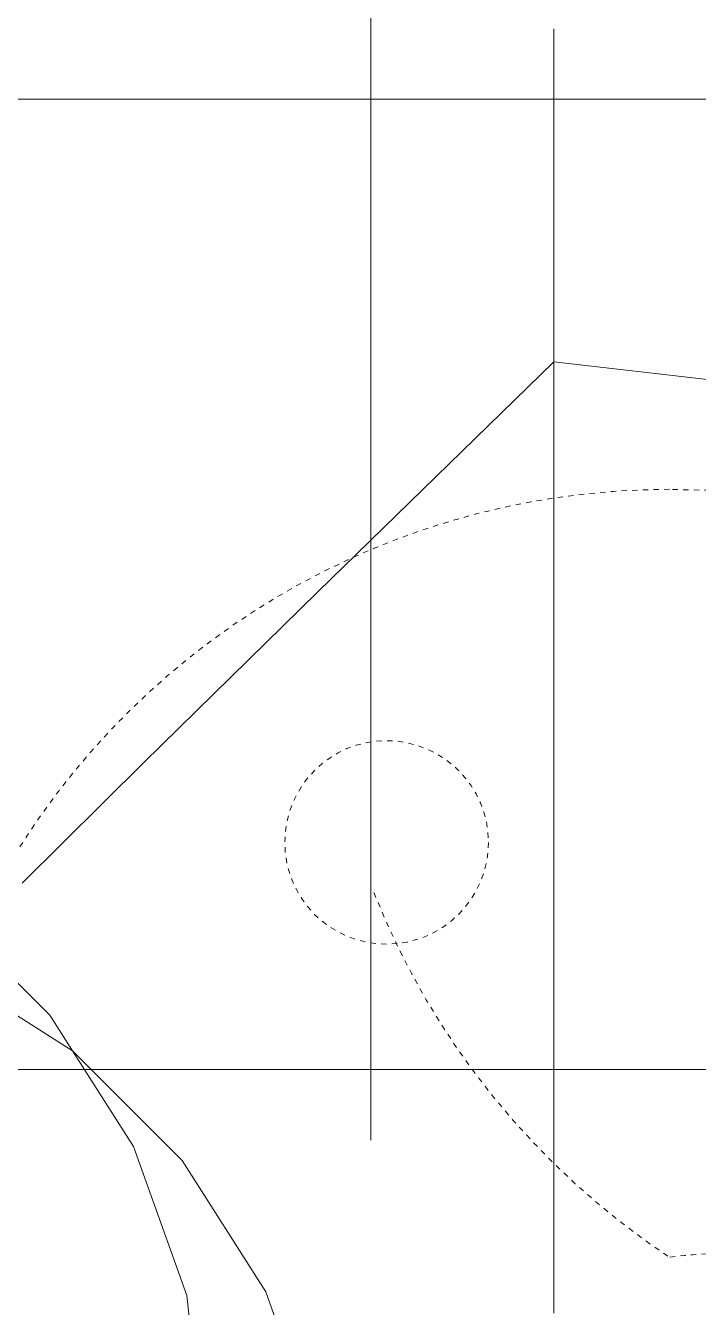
# Model space of a CAD drawing. Header units: inches. Extents: x 9391 to 11530, y 1186 to 2858.
# Drawn here: x 10318.16 to 10333.92, y 2668.33 to 2698.37 of the extents above; entities that cross this region are included whole.
import ezdxf

# ---------------------------------------------------------------- set-up
doc = ezdxf.new("R2010")
doc.units = ezdxf.units.IN
doc.header["$MEASUREMENT"] = 0
doc.linetypes.add('Dash', pattern=[0.25, 0.125, -0.125])
for name, color, linetype, lineweight in [('A-DETL-GENF-1', 254, 'Continuous', 9), ('A-DETL-GENF-2', 253, 'Continuous', 9), ('A-DETL-GENF-3', 9, 'Continuous', 9), ('A-DETL-GENF-HDLN', 1, 'Dash', 9)]:
    doc.layers.add(name, color=color, linetype=linetype, lineweight=lineweight)

# ---------------------------------------------------------------- blocks, each defined once
blk = doc.blocks.new('lupin 26755 - lupin 26755-V123-FLOOR PLAN - ROOF')
at = {"layer": 'A-DETL-GENF-HDLN'}
blk.add_circle((9.724, 6.624), 2.385, dxfattribs=at)
for centre, radius, start, end in [((0, 0), 18, 68.5202, 90.2512), ((0, 0), 18, 65.3804, 68.5202), ((0, 0), 18, 360, 65.3804), ((15.364, -10.234), 18.46, 111.6663, 146.3337), ((-12.131, -1.52), 12.226, 353.6253, 7.1395), ((0, 0), 18, 270.2512, 360)]:
    blk.add_arc(centre, radius, start, end, dxfattribs=at)
blk = doc.blocks.new('magnolia 26756 - magnolia 26756-V124-FLOOR PLAN - ROOF')
at = {"layer": 'A-DETL-GENF-1'}
for p, q in [((10.372, -12.942), (12.942, -10.372)), ((9.538, -13.473), (10.372, -12.942))]:
    blk.add_line(p, q, dxfattribs=at)
at = {"layer": 'A-DETL-GENF-3'}
for p, q in [((7.292, -14.902), (9.538, -13.473)), ((3.801, -16.151), (7.292, -14.902)), ((0.072, -16.581), (3.801, -16.151))]:
    blk.add_line(p, q, dxfattribs=at)
blk = doc.blocks.new('magnolia 26756 - magnolia 26756-V125-FLOOR PLAN - ROOF')
at = {"layer": 'A-DETL-GENF-1'}
for p, q in [((0, 12.333), (0, 12.451)), ((0, 12.246), (0, 12.333)), ((7.201, 9.601), (4.367, 12.457)), ((0, 12.138), (0, 12.246)), ((0, 11.881), (0, 12.138)), ((0, 11.598), (0, 11.881)), ((0, 11.459), (0, 11.598)), ((0, 10.391), (0, 11.459)), ((0, 10.836), (0, 9.533)), ((0, 10.457), (0, 10.533)), ((0, 10.533), (0, 10.48)), ((0, 10.48), (0, 9.679)), ((0, 10.249), (0, 10.457)), ((0, 9.149), (0, 10.391)), ((0, 9.94), (0, 10.249)), ((0, 8.266), (0, 9.94)), ((0, 9.679), (0, 9.477)), ((0, 9.533), (0, 9.245)), ((0, 9.477), (0, 9.333)), ((0, 9.333), (0, 8.723)), ((11.198, 5.53), (7.201, 9.601)), ((0, 9.245), (0, 8.871)), ((0, 8.497), (0, 9.149)), ((0, 8.871), (0, 8.443)), ((0, 8.723), (0, 8.24)), ((0, 7.842), (0, 8.497)), ((0, 8.362), (0, 8.45)), ((0, 8.45), (0, 8.266)), ((0, 8.443), (0, 7.993)), ((0, 8.199), (0, 8.362)), ((0, 8.24), (0, 7.87)), ((0, 7.947), (0, 8.199)), ((0, 7.993), (0, 7.553)), ((0, 7.794), (0, 7.947)), ((0, 7.87), (0, 7.404)), ((0, 7.2), (0, 7.842)), ((0, 7.6), (0, 7.794)), ((0, 6.019), (0, 7.6)), ((0, 7.553), (0, 7.156)), ((0, 7.404), (0, 7.2)), ((0, 7.156), (0, 6.833)), ((0, 6.833), (0, 0.001)), ((0, 4.463), (0, 6.666)), ((0, 6.666), (0, 4.842)), ((0, 5.23), (0, 6.019)), ((16.589, 0), (11.198, 5.53)), ((0, 4.644), (0, 5.23)), ((0, 4.842), (0, 4.632)), ((0, 4.632), (0, 4.644)), ((0, 1.867), (0, 4.463)), ((0, -0.103), (0, 2.133)), ((0, 2.133), (0, 2.076)), ((0, 2.076), (0, 1.825)), ((0, 1.788), (0, 1.867)), ((0, 1.825), (0, 1.78)), ((0, 1.78), (0, 1.788)), ((-5.713, 0), (-5.443, 0)), ((-5.2, 0), (-5.479, 0)), ((-5.443, 0), (-5.2, 0)), ((-3.304, 0), (-3.012, 0)), ((-3.012, 0), (-2.796, 0)), ((-2.796, 0), (-2.666, 0)), ((-2.666, 0), (-1.882, 0)), ((-2.466, 0), (-2.584, 0)), ((-2.41, 0), (-2.466, 0)), ((-2.287, 0), (-2.41, 0)), ((-2.09, 0), (-2.287, 0)), ((-0.432, 0), (-2.09, 0)), ((-1.882, 0), (-1.251, 0)), ((-1.035, 0), (-1.267, 0)), ((-1.267, 0), (-0.495, 0)), ((-1.251, 0), (-1.067, 0)), ((-1.067, 0), (-1.086, 0)), ((-1.086, 0), (-1.044, 0)), ((-1.044, 0), (-0.979, 0)), ((-0.936, 0), (-1.035, 0)), ((-0.979, 0), (-0.93, 0)), ((-0.93, 0), (-0.936, 0)), ((-0.495, 0), (-0.424, 0)), ((-0.406, 0), (-0.432, 0)), ((-0.424, 0), (-0.406, 0)), ((6.833, 0), (0, 0)), ((7.156, 0), (6.833, 0)), ((7.553, 0), (7.156, 0)), ((7.993, 0), (7.553, 0)), ((8.443, 0), (7.993, 0)), ((8.871, 0), (8.443, 0)), ((9.245, 0), (8.871, 0)), ((9.533, 0), (9.245, 0)), ((13.536, 0), (9.533, 0)), ((13.243, 0), (12.399, 0)), ((12.399, 0), (12.581, 0)), ((12.581, 0), (12.768, 0)), ((12.768, 0), (12.983, 0)), ((12.983, 0), (14.532, 0)), ((13.605, 0), (13.243, 0)), ((14.449, 0), (13.332, 0)), ((13.332, 0), (14.028, 0)), ((13.564, 0), (13.466, 0)), ((13.466, 0), (13.554, 0)), ((14.132, 0), (13.536, 0)), ((13.554, 0), (13.635, 0)), ((13.683, 0), (13.564, 0)), ((13.927, 0), (13.605, 0)), ((13.635, 0), (13.704, 0)), ((13.819, 0), (13.683, 0)), ((13.704, 0), (13.755, 0)), ((13.775, 0), (13.732, 0)), ((13.732, 0), (13.886, 0)), ((13.755, 0), (13.78, 0)), ((13.78, 0), (13.775, 0)), ((14.26, 0), (13.819, 0)), ((13.886, 0), (14.029, 0)), ((14.211, 0), (13.927, 0)), ((14.028, 0), (14.399, 0)), ((14.029, 0), (14.166, 0)), ((14.507, 0), (14.132, 0)), ((14.166, 0), (14.614, 0)), ((14.457, 0), (14.211, 0)), ((14.399, 0), (14.26, 0)), ((14.655, 0), (14.449, 0)), ((14.666, 0), (14.457, 0)), ((14.684, 0), (14.507, 0)), ((14.532, 0), (14.642, 0)), ((14.614, 0), (14.799, 0)), ((14.642, 0), (14.692, 0)), ((14.818, 0), (14.655, 0)), ((14.84, 0), (14.666, 0)), ((14.692, 0), (14.684, 0)), ((14.799, 0), (15.038, 0)), ((14.932, 0), (14.818, 0)), ((15.183, 0), (14.84, 0)), ((15.177, 0), (14.932, 0)), ((14.932, 0), (15.832, 0)), ((15.087, 0), (14.932, 0)), ((15.038, 0), (15.183, 0)), ((15.216, 0), (15.087, 0)), ((15.651, 0), (15.177, 0)), ((15.183, 0), (15.345, 0)), ((15.319, 0), (15.183, 0)), ((15.703, 0), (15.199, 0)), ((15.199, 0), (16.958, 0)), ((15.329, 0), (15.216, 0)), ((15.466, 0), (15.319, 0)), ((15.436, 0), (15.329, 0)), ((15.345, 0), (15.443, 0)), ((15.549, 0), (15.436, 0)), ((15.443, 0), (15.603, 0)), ((17.156, 0), (15.466, 0)), ((15.832, 0), (15.549, 0)), ((16.324, 0), (15.599, 0)), ((15.599, 0), (15.645, 0)), ((15.603, 0), (15.866, 0)), ((15.649, 0), (15.64, 0)), ((15.64, 0), (15.649, 0)), ((15.645, 0), (15.649, 0)), ((15.649, 0), (15.703, 0)), ((16.432, 0), (15.651, 0)), ((15.803, 0), (15.703, 0)), ((15.703, 0), (15.832, 0)), ((15.862, 0), (15.803, 0)), ((15.832, 0), (16.066, 0)), ((15.866, 0), (15.862, 0)), ((19.399, 0), (15.932, 0)), ((15.932, 0), (16.229, 0)), ((16.066, 0), (16.384, 0)), ((16.151, -3.801), (16.589, 0)), ((16.229, 0), (17.41, 0)), ((16.307, 0), (16.266, 0)), ((16.266, 0), (16.492, 0)), ((18.039, 0), (16.307, 0)), ((16.817, 0), (16.324, 0)), ((16.384, 0), (16.762, 0)), ((16.544, 0), (16.399, 0)), ((16.399, 0), (17.601, 0)), ((16.602, 0), (16.432, 0)), ((16.492, 0), (16.666, 0)), ((16.706, 0), (16.544, 0)), ((17.429, 0), (16.602, 0)), ((16.666, 0), (16.816, 0)), ((16.885, 0), (16.706, 0)), ((16.762, 0), (18.158, 0)), ((16.816, 0), (17.014, 0)), ((16.978, 0), (16.817, 0)), ((17.503, 0), (16.885, 0)), ((16.958, 0), (17.732, 0)), ((17.083, 0), (16.978, 0)), ((17.014, 0), (17.678, 0)), ((17.36, 0), (17.083, 0)), ((17.517, 0), (17.156, 0)), ((17.865, 0), (17.36, 0)), ((17.41, 0), (17.609, 0)), ((17.599, 0), (17.429, 0)), ((17.732, 0), (17.503, 0)), ((17.526, 0), (17.507, 0)), ((17.507, 0), (17.599, 0)), ((17.73, 0), (17.517, 0)), ((17.598, 0), (17.526, 0)), ((17.965, 0), (17.598, 0)), ((17.601, 0), (17.813, 0)), ((17.609, 0), (17.732, 0)), ((17.678, 0), (17.852, 0)), ((17.732, 0), (17.73, 0)), ((17.813, 0), (17.914, 0)), ((17.852, 0), (17.965, 0)), ((17.914, 0), (17.865, 0)), ((18.424, 0), (18.039, 0)), ((18.158, 0), (18.68, 0)), ((18.653, 0), (18.424, 0)), ((18.971, 0), (18.653, 0)), ((18.68, 0), (19.215, 0)), ((19.327, 0), (18.971, 0)), ((19.163, 0), (19.065, 0)), ((19.065, 0), (19.554, 0)), ((19.334, 0), (19.163, 0)), ((19.215, 0), (19.403, 0)), ((19.671, 0), (19.327, 0)), ((19.553, 0), (19.334, 0)), ((19.893, 0), (19.399, 0)), ((19.403, 0), (19.767, 0)), ((19.739, 0), (19.465, 0)), ((19.465, 0), (19.822, 0)), ((19.794, 0), (19.553, 0)), ((19.554, 0), (19.714, 0)), ((19.953, 0), (19.671, 0)), ((19.714, 0), (20.132, 0)), ((20.044, 0), (19.739, 0)), ((19.767, 0), (19.957, 0)), ((20.032, 0), (19.794, 0)), ((19.822, 0), (20.956, 0)), ((20.132, 0), (19.893, 0)), ((20.123, 0), (19.953, 0)), ((19.957, 0), (20.265, 0)), ((20.242, 0), (20.032, 0)), ((20.265, 0), (20.044, 0)), ((20.132, 0), (20.123, 0)), ((20.203, 0), (20.132, 0)), ((21.226, 0), (20.203, 0)), ((20.865, 0), (20.242, 0)), ((22.013, 0), (20.465, 0)), ((20.465, 0), (21.433, 0)), ((20.9, 0), (20.865, 0)), ((20.978, 0), (20.9, 0)), ((20.956, 0), (21.137, 0)), ((21.311, 0), (20.978, 0)), ((21.137, 0), (21.265, 0)), ((21.339, 0), (21.226, 0)), ((21.265, 0), (21.339, 0)), ((21.405, 0), (21.311, 0)), ((21.465, 0), (21.405, 0)), ((21.433, 0), (21.63, 0)), ((21.479, 0), (21.465, 0)), ((21.465, 0), (21.604, 0)), ((21.8, 0), (21.465, 0)), ((21.516, 0), (21.479, 0)), ((21.865, 0), (21.516, 0)), ((21.604, 0), (21.727, 0)), ((21.63, 0), (21.779, 0)), ((21.727, 0), (22.188, 0)), ((21.779, 0), (21.865, 0)), ((22.7, 0), (21.8, 0)), ((22.364, 0), (22.109, 0)), ((22.109, 0), (22.132, 0)), ((22.132, 0), (22.259, 0)), ((22.188, 0), (22.332, 0)), ((22.259, 0), (23.165, 0)), ((22.332, 0), (22.383, 0)), ((22.383, 0), (22.364, 0)), ((23.664, 0), (22.7, 0)), ((23.165, 0), (24.07, 0)), ((24.398, 0), (23.664, 0)), ((24.07, 0), (24.26, 0)), ((24.26, 0), (24.379, 0)), ((24.379, 0), (24.398, 0)), ((-5.479, 0), (-5.462, 0)), ((-5.462, 0), (-5.384, 0)), ((-5.384, 0), (-5.033, 0)), ((-5.033, 0), (-4.537, 0)), ((-4.537, 0), (-4.077, 0)), ((-4.077, 0), (-3.662, 0)), ((-3.662, 0), (-3.304, 0)), ((-2.584, 0), (-2.516, 0)), ((-2.516, 0), (-2.362, 0)), ((-2.362, 0), (-2.1, 0)), ((-2.1, 0), (-1.726, 0)), ((-1.726, 0), (-1.471, 0)), ((-1.471, 0), (-1.304, 0)), ((-1.304, 0), (-1.196, 0)), ((-1.196, 0), (-0.933, 0)), ((-0.933, 0), (-0.103, 0)), ((-0.103, 0), (2.133, 0)), ((0, -0.933), (0, -0.103)), ((1.825, 0), (1.78, 0)), ((1.78, 0), (1.788, 0)), ((1.788, 0), (1.867, 0)), ((2.076, 0), (1.825, 0)), ((1.867, 0), (4.463, 0)), ((2.133, 0), (2.076, 0)), ((4.463, 0), (6.666, 0)), ((4.842, 0), (4.632, 0)), ((4.632, 0), (4.644, 0)), ((4.644, 0), (5.23, 0)), ((6.666, 0), (4.842, 0)), ((5.23, 0), (6.019, 0)), ((6.019, 0), (7.6, 0)), ((7.404, 0), (7.2, 0)), ((7.2, 0), (7.842, 0)), ((7.87, 0), (7.404, 0)), ((7.6, 0), (7.794, 0)), ((7.794, 0), (7.947, 0)), ((7.842, 0), (8.497, 0)), ((8.24, 0), (7.87, 0)), ((7.947, 0), (8.199, 0)), ((8.199, 0), (8.362, 0)), ((8.723, 0), (8.24, 0)), ((8.45, 0), (8.266, 0)), ((8.266, 0), (9.94, 0)), ((8.362, 0), (8.45, 0)), ((8.497, 0), (9.149, 0)), ((9.333, 0), (8.723, 0)), ((9.149, 0), (10.391, 0)), ((9.477, 0), (9.333, 0)), ((9.679, 0), (9.477, 0)), ((10.48, 0), (9.679, 0)), ((9.94, 0), (10.249, 0)), ((10.249, 0), (10.457, 0)), ((10.391, 0), (11.459, 0)), ((10.457, 0), (10.533, 0)), ((10.533, 0), (10.48, 0)), ((11.459, 0), (11.598, 0)), ((11.598, 0), (11.881, 0)), ((11.881, 0), (12.138, 0)), ((12.138, 0), (12.246, 0)), ((12.246, 0), (12.333, 0)), ((12.333, 0), (12.451, 0)), ((12.451, 0), (12.501, 0)), ((12.501, 0), (12.534, 0)), ((12.534, 0), (12.586, 0)), ((12.586, 0), (12.707, 0)), ((12.707, 0), (12.933, 0)), ((12.933, 0), (13.286, 0)), ((13.286, 0), (13.413, 0)), ((13.413, 0), (13.985, 0)), ((13.985, 0), (14.123, 0)), ((14.123, 0), (14.275, 0)), ((14.275, 0), (14.437, 0)), ((14.437, 0), (14.603, 0)), ((14.603, 0), (14.77, 0)), ((14.77, 0), (14.932, 0)), ((14.932, 0), (15.161, 0)), ((15.161, 0), (15.873, 0)), ((15.873, 0), (16.71, 0)), ((16.71, 0), (17.096, 0)), ((17.096, 0), (17.416, 0)), ((17.416, 0), (17.565, 0)), ((17.445, 0), (17.422, 0)), ((17.422, 0), (17.465, 0)), ((17.732, 0), (17.445, 0)), ((17.465, 0), (17.599, 0)), ((17.565, 0), (17.671, 0)), ((17.599, 0), (17.868, 0)), ((17.671, 0), (17.705, 0)), ((17.705, 0), (17.726, 0)), ((17.726, 0), (17.732, 0)), ((17.868, 0), (18.034, 0)), ((18.034, 0), (18.131, 0)), ((18.131, 0), (18.259, 0)), ((18.259, 0), (18.36, 0)), ((18.36, 0), (18.532, 0)), ((18.532, 0), (18.961, 0)), ((18.961, 0), (19.363, 0)), ((19.363, 0), (19.701, 0)), ((19.921, 0), (19.599, 0)), ((19.599, 0), (21.356, 0)), ((19.701, 0), (19.932, 0)), ((20.019, 0), (19.921, 0)), ((19.932, 0), (20.019, 0)), ((21.356, 0), (21.706, 0)), ((21.706, 0), (21.954, 0)), ((21.954, 0), (22.065, 0)), ((22.065, 0), (22.013, 0)), ((0, -0.424), (0, -0.406)), ((0, -0.406), (0, -0.432)), ((0, -0.495), (0, -0.424)), ((0, -0.432), (0, -2.09)), ((0, -1.267), (0, -0.495)), ((0, -0.979), (0, -0.93)), ((0, -0.93), (0, -0.936)), ((0, -1.196), (0, -0.933)), ((0, -0.936), (0, -1.035)), ((0, -1.044), (0, -0.979)), ((0, -1.035), (0, -1.267)), ((0, -1.086), (0, -1.044)), ((0, -1.251), (0, -1.067)), ((0, -1.067), (0, -1.086)), ((0, -1.304), (0, -1.196)), ((0, -1.882), (0, -1.251)), ((0, -1.471), (0, -1.304)), ((0, -1.726), (0, -1.471)), ((0, -2.1), (0, -1.726)), ((0, -2.666), (0, -1.882)), ((0, -2.09), (0, -2.287)), ((0, -2.362), (0, -2.1)), ((0, -2.287), (0, -2.41)), ((0, -2.516), (0, -2.362)), ((0, -2.41), (0, -2.466)), ((0, -2.466), (0, -2.584)), ((0, -2.584), (0, -2.516)), ((0, -2.796), (0, -2.666)), ((0, -3.012), (0, -2.796)), ((0, -3.304), (0, -3.012)), ((0, -3.662), (0, -3.304))]:
    blk.add_line(p, q, dxfattribs=at)
at = {"layer": 'A-DETL-GENF-2'}
blk.add_line((0, 13.536), (0, 10.998), dxfattribs=at)
at = {"layer": 'A-DETL-GENF-3'}
blk.add_line((0, 10.998), (0, 10.836), dxfattribs=at)
blk = doc.blocks.new('magnolia 26756 - magnolia 26756-V126-FLOOR PLAN - ROOF')
at = {"layer": 'A-DETL-GENF-1'}
for p, q in [((12.942, -10.372), (14.902, -7.292)), ((10.372, -12.942), (12.942, -10.372)), ((7.292, -14.902), (10.372, -12.942)), ((3.801, -16.151), (7.292, -14.902))]:
    blk.add_line(p, q, dxfattribs=at)
blk = doc.blocks.new('magnolia 26756 - magnolia 26756-V166-FLOOR PLAN - ROOF')
at = {"layer": 'A-DETL-GENF-1'}
for p, q in [((0, -6.833), (0, 10.933)), ((0, 2.1), (0, 1.726)), ((0, 0.432), (0, 2.09)), ((0, 1.882), (0, 1.251)), ((0, 1.726), (0, 1.471)), ((0, 1.471), (0, 1.304)), ((0, 1.304), (0, 1.196)), ((0, 1.035), (0, 1.267)), ((0, 1.267), (0, 0.495)), ((0, 1.251), (0, 1.067)), ((0, 1.196), (0, 0.933)), ((0, 1.067), (0, 1.086)), ((0, 1.086), (0, 1.044)), ((0, 1.044), (0, 0.979)), ((0, 0.936), (0, 1.035)), ((0, 0.979), (0, 0.93)), ((0, 0.93), (0, 0.936)), ((0, 0.933), (0, 0.102)), ((0, 0.495), (0, 0.424)), ((0, 0.406), (0, 0.432)), ((0, 0.424), (0, 0.406)), ((-5.2, 0), (-5.479, 0)), ((-5.479, 0), (-5.462, 0)), ((-5.462, 0), (-5.384, 0)), ((-5.384, 0), (-5.033, 0)), ((-5.033, 0), (-4.537, 0)), ((-4.537, 0), (-4.077, 0)), ((-4.077, 0), (-3.662, 0)), ((-3.662, 0), (-3.304, 0)), ((-3.304, 0), (-3.012, 0)), ((-2.466, 0), (-2.584, 0)), ((-2.584, 0), (-2.516, 0)), ((-2.516, 0), (-2.362, 0)), ((-2.362, 0), (-2.1, 0)), ((-2.1, 0), (-1.726, 0)), ((-1.726, 0), (-1.471, 0)), ((-1.471, 0), (-1.304, 0)), ((-1.304, 0), (-1.196, 0)), ((-1.196, 0), (-0.933, 0)), ((-0.933, 0), (-0.103, 0)), ((-0.103, 0), (2.133, 0)), ((0, 0.102), (0, -2.133)), ((1.825, 0), (1.78, 0)), ((1.78, 0), (1.788, 0)), ((1.788, 0), (1.867, 0)), ((2.076, 0), (1.825, 0)), ((1.867, 0), (4.463, 0)), ((2.133, 0), (2.076, 0)), ((4.463, 0), (6.666, 0)), ((4.842, 0), (4.632, 0)), ((4.632, 0), (4.644, 0)), ((4.644, 0), (5.23, 0)), ((6.666, 0), (4.842, 0)), ((5.23, 0), (6.019, 0)), ((6.019, 0), (7.6, 0)), ((7.404, 0), (7.2, 0)), ((7.2, 0), (7.842, 0)), ((7.87, 0), (7.404, 0)), ((7.6, 0), (7.794, 0)), ((6.833, 0), (-10.933, 0)), ((-8.333, 0), (-8.057, 0)), ((-8.057, 0), (-7.775, 0)), ((-7.775, 0), (-7.5, 0)), ((-7.5, 0), (-7.247, 0)), ((-7.247, 0), (-7.033, 0)), ((-7.033, 0), (-6.281, 0)), ((-6.281, 0), (-5.713, 0)), ((-5.713, 0), (-5.443, 0)), ((-5.443, 0), (-5.2, 0)), ((-3.012, 0), (-2.796, 0)), ((-2.796, 0), (-2.666, 0)), ((-2.666, 0), (-1.882, 0)), ((-2.41, 0), (-2.466, 0)), ((-2.287, 0), (-2.41, 0)), ((-2.09, 0), (-2.287, 0)), ((-0.432, 0), (-2.09, 0)), ((-1.882, 0), (-1.251, 0)), ((-1.035, 0), (-1.267, 0)), ((-1.267, 0), (-0.495, 0)), ((-1.251, 0), (-1.067, 0)), ((-1.067, 0), (-1.086, 0)), ((-1.086, 0), (-1.044, 0)), ((-1.044, 0), (-0.979, 0)), ((-0.936, 0), (-1.035, 0)), ((-0.979, 0), (-0.93, 0)), ((-0.93, 0), (-0.936, 0)), ((-0.495, 0), (-0.424, 0)), ((-0.406, 0), (-0.432, 0)), ((-0.424, 0), (-0.406, 0)), ((7.156, 0), (6.833, 0)), ((7.553, 0), (7.156, 0)), ((7.993, 0), (7.553, 0)), ((0, -1.825), (0, -1.78)), ((0, -1.78), (0, -1.788)), ((0, -1.788), (0, -1.867)), ((0, -2.076), (0, -1.825)), ((0, -1.867), (0, -4.463)), ((0, -2.133), (0, -2.076)), ((0, -4.463), (0, -6.666)), ((0, -4.842), (0, -4.632)), ((0, -4.632), (0, -4.644)), ((0, -4.644), (0, -5.23)), ((0, -6.666), (0, -4.842)), ((0, -5.23), (0, -6.019)), ((0, -6.019), (0, -7.6)), ((0, -7.156), (0, -6.833)), ((0, -7.553), (0, -7.156)), ((0, -7.404), (0, -7.2)), ((0, -7.2), (0, -7.842)), ((0, -7.87), (0, -7.404)), ((0, -7.993), (0, -7.553)), ((0, -7.6), (0, -7.794)), ((0, -7.794), (0, -7.947)), ((0, -7.842), (0, -8.497)), ((0, -8.24), (0, -7.87)), ((0, -7.947), (0, -8.199)), ((0, -8.443), (0, -7.993)), ((0, -8.199), (0, -8.362)), ((0, -8.723), (0, -8.24)), ((0, -8.45), (0, -8.266)), ((0, -8.266), (0, -9.94)), ((0, -8.362), (0, -8.45)), ((0, -8.871), (0, -8.443)), ((0, -8.497), (0, -9.149)), ((0, -9.333), (0, -8.723)), ((0, -9.245), (0, -8.871)), ((0, -9.149), (0, -10.391)), ((0, -9.533), (0, -9.245)), ((0, -9.477), (0, -9.333)), ((0, -9.679), (0, -9.477)), ((0, -10.338), (0, -9.533)), ((0, -10.48), (0, -9.679)), ((0, -9.94), (0, -10.249)), ((0, -10.249), (0, -10.457)), ((0, -10.391), (0, -11.459)), ((0, -10.457), (0, -10.533)), ((0, -10.533), (0, -10.48)), ((0, -11.459), (0, -11.598)), ((0, -11.598), (0, -11.881)), ((0, -11.881), (0, -12.138)), ((0, -12.138), (0, -12.246)), ((0, -12.246), (0, -12.333)), ((0, -12.333), (0, -12.451)), ((0, -12.451), (0, -12.501)), ((0, -12.501), (0, -12.534)), ((0, -12.534), (0, -12.586)), ((0, -12.586), (0, -12.707)), ((0, -12.707), (0, -12.933)), ((0, -13.243), (0, -12.818)), ((0, -12.933), (0, -13.286)), ((0, -13.605), (0, -13.243)), ((0, -13.286), (0, -13.413)), ((0, -14.449), (0, -13.332)), ((0, -13.332), (0, -14.028)), ((0, -13.413), (0, -13.985)), ((0, -13.564), (0, -13.466)), ((0, -13.466), (0, -13.554)), ((0, -13.554), (0, -13.635)), ((0, -13.683), (0, -13.564)), ((0, -13.927), (0, -13.605)), ((0, -13.635), (0, -13.704)), ((0, -13.819), (0, -13.683)), ((0, -13.704), (0, -13.755)), ((0, -13.775), (0, -13.732)), ((0, -13.732), (0, -13.886)), ((0, -13.755), (0, -13.78)), ((0, -13.78), (0, -13.775)), ((0, -14.26), (0, -13.819)), ((0, -13.886), (0, -14.029)), ((0, -14.211), (0, -13.927)), ((0, -13.985), (0, -14.123)), ((0, -14.028), (0, -14.399)), ((0, -14.029), (0, -14.166)), ((0, -14.123), (0, -14.275)), ((0, -14.166), (0, -14.614)), ((0, -14.457), (0, -14.211)), ((0, -14.399), (0, -14.26)), ((0, -14.275), (0, -14.437)), ((0, -14.437), (0, -14.603)), ((0, -14.655), (0, -14.449)), ((0, -14.666), (0, -14.457)), ((0, -14.603), (0, -14.77)), ((0, -14.614), (0, -14.799)), ((0, -14.818), (0, -14.655)), ((0, -14.84), (0, -14.666)), ((0, -14.77), (0, -14.932)), ((0, -14.799), (0, -15.038)), ((0, -14.932), (0, -14.818)), ((0, -15.183), (0, -14.84)), ((0, -14.932), (0, -15.161)), ((0, -15.177), (0, -14.932)), ((0, -14.932), (0, -15.832)), ((0, -15.087), (0, -14.932)), ((0, -15.038), (0, -15.183)), ((0, -15.216), (0, -15.087)), ((0, -15.161), (0, -15.873)), ((0, -15.651), (0, -15.177)), ((0, -15.183), (0, -15.345)), ((0, -15.319), (0, -15.183)), ((0, -15.703), (0, -15.199)), ((0, -15.199), (0, -16.958)), ((0, -15.329), (0, -15.216)), ((0, -15.466), (0, -15.319)), ((0, -15.436), (0, -15.329)), ((0, -15.345), (0, -15.443)), ((0, -15.549), (0, -15.436)), ((0, -15.443), (0, -15.603)), ((0, -17.156), (0, -15.466)), ((0, -15.832), (0, -15.549)), ((0, -16.324), (0, -15.599)), ((0, -15.599), (0, -15.645)), ((0, -15.603), (0, -15.866)), ((0, -15.649), (0, -15.64)), ((0, -15.64), (0, -15.649)), ((0, -15.645), (0, -15.649)), ((0, -15.649), (0, -15.703)), ((0, -16.432), (0, -15.651)), ((0, -15.803), (0, -15.703)), ((0, -15.703), (0, -15.832)), ((0, -15.862), (0, -15.803)), ((0, -15.832), (0, -16.066)), ((0, -15.866), (0, -15.862)), ((0, -15.873), (0, -16.71)), ((0, -19.399), (0, -15.932)), ((0, -15.932), (0, -16.229)), ((0, -16.066), (0, -16.384)), ((0, -16.229), (0, -17.41)), ((0, -16.307), (0, -16.266)), ((0, -16.266), (0, -16.492)), ((0, -18.039), (0, -16.307)), ((0, -16.817), (0, -16.324)), ((0, -16.384), (0, -16.762)), ((0, -16.544), (0, -16.399)), ((0, -16.399), (0, -17.601)), ((0, -16.602), (0, -16.432)), ((0, -16.492), (0, -16.666)), ((0, -16.706), (0, -16.544)), ((0, -17.429), (0, -16.602)), ((0, -16.666), (0, -16.816)), ((0, -16.885), (0, -16.706)), ((0, -16.71), (0, -17.096)), ((0, -16.762), (0, -18.158)), ((0, -16.816), (0, -17.014)), ((0, -16.978), (0, -16.817)), ((0, -17.503), (0, -16.885)), ((0, -16.958), (0, -17.732)), ((0, -17.083), (0, -16.978)), ((0, -17.014), (0, -17.678)), ((0, -17.36), (0, -17.083)), ((0, -17.096), (0, -17.416)), ((0, -17.517), (0, -17.156)), ((0, -17.865), (0, -17.36)), ((0, -17.41), (0, -17.609)), ((0, -17.416), (0, -17.565)), ((0, -17.445), (0, -17.422)), ((0, -17.422), (0, -17.465)), ((0, -17.599), (0, -17.429)), ((0, -17.732), (0, -17.445)), ((0, -17.465), (0, -17.599)), ((0, -17.732), (0, -17.503)), ((0, -17.526), (0, -17.507)), ((0, -17.507), (0, -17.599)), ((0, -17.73), (0, -17.517)), ((0, -17.598), (0, -17.526)), ((0, -17.565), (0, -17.671)), ((0, -17.965), (0, -17.598)), ((0, -17.599), (0, -17.868)), ((0, -17.601), (0, -17.813)), ((0, -17.609), (0, -17.732)), ((0, -17.671), (0, -17.705)), ((0, -17.678), (0, -17.852)), ((0, -17.705), (0, -17.726)), ((0, -17.726), (0, -17.732)), ((0, -17.732), (0, -17.73)), ((0, -17.813), (0, -17.914)), ((0, -17.852), (0, -17.965)), ((0, -17.914), (0, -17.865)), ((0, -17.868), (0, -18.034)), ((0, -18.034), (0, -18.131)), ((0, -18.424), (0, -18.039)), ((0, -18.131), (0, -18.259)), ((0, -18.158), (0, -18.68)), ((0, -18.259), (0, -18.36)), ((0, -18.36), (0, -18.532)), ((0, -18.653), (0, -18.424)), ((0, -18.532), (0, -18.961)), ((0, -18.971), (0, -18.653)), ((0, -18.68), (0, -19.215)), ((0, -18.961), (0, -19.363)), ((0, -19.327), (0, -18.971)), ((0, -19.163), (0, -19.065)), ((0, -19.065), (0, -19.554)), ((0, -19.334), (0, -19.163)), ((0, -19.215), (0, -19.403)), ((0, -19.671), (0, -19.327)), ((0, -19.553), (0, -19.334)), ((0, -19.363), (0, -19.701)), ((0, -19.893), (0, -19.399)), ((0, -19.403), (0, -19.767)), ((0, -19.739), (0, -19.465)), ((0, -19.465), (0, -19.822)), ((0, -19.794), (0, -19.553)), ((0, -19.554), (0, -19.714)), ((0, -19.921), (0, -19.599)), ((0, -19.599), (0, -21.356)), ((0, -19.953), (0, -19.671)), ((0, -19.701), (0, -19.932)), ((0, -19.714), (0, -20.132)), ((0, -20.044), (0, -19.739)), ((0, -19.767), (0, -19.957)), ((0, -20.032), (0, -19.794)), ((0, -19.822), (0, -20.956)), ((0, -20.132), (0, -19.893)), ((0, -20.019), (0, -19.921)), ((0, -19.932), (0, -20.019)), ((0, -20.123), (0, -19.953)), ((0, -19.957), (0, -20.265)), ((0, -20.242), (0, -20.032)), ((0, -20.265), (0, -20.044)), ((0, -20.132), (0, -20.123)), ((0, -20.203), (0, -20.132)), ((0, -21.226), (0, -20.203)), ((0, -20.865), (0, -20.242)), ((0, -22.013), (0, -20.465)), ((0, -20.465), (0, -21.433)), ((0, -20.9), (0, -20.865)), ((0, -20.978), (0, -20.9)), ((0, -20.956), (0, -21.137)), ((0, -21.311), (0, -20.978)), ((0, -21.137), (0, -21.265)), ((0, -21.339), (0, -21.226)), ((0, -21.265), (0, -21.339)), ((0, -21.405), (0, -21.311)), ((0, -21.356), (0, -21.706)), ((0, -21.465), (0, -21.405)), ((0, -21.433), (0, -21.63)), ((0, -21.479), (0, -21.465)), ((0, -21.465), (0, -21.604)), ((0, -21.8), (0, -21.465)), ((0, -21.516), (0, -21.479)), ((0, -21.865), (0, -21.516)), ((0, -21.604), (0, -21.727)), ((0, -21.63), (0, -21.779)), ((0, -21.706), (0, -21.954)), ((0, -21.727), (0, -22.188)), ((0, -21.779), (0, -21.865)), ((0, -22.7), (0, -21.8)), ((0, -21.954), (0, -22.065)), ((0, -22.065), (0, -22.013)), ((0, -22.364), (0, -22.109)), ((0, -22.109), (0, -22.132)), ((0, -22.132), (0, -22.259)), ((0, -22.188), (0, -22.332)), ((0, -22.259), (0, -23.165)), ((0, -22.332), (0, -22.383)), ((0, -22.383), (0, -22.364)), ((0, -23.664), (0, -22.7)), ((0, -23.165), (0, -24.07)), ((0, -24.398), (0, -23.664)), ((0, -24.07), (0, -24.26)), ((0, -24.26), (0, -24.379)), ((0, -24.379), (0, -24.398))]:
    blk.add_line(p, q, dxfattribs=at)
at = {"layer": 'A-DETL-GENF-3'}
for p, q in [((0, -13.536), (0, -10.338)), ((0, -12.818), (0, -12.405)), ((0, -12.405), (0, -12.581)), ((0, -12.581), (0, -12.768)), ((0, -12.768), (0, -12.983)), ((0, -12.995), (0, -14.532)), ((0, -14.132), (0, -13.536)), ((0, -14.507), (0, -14.132)), ((0, -14.684), (0, -14.507)), ((0, -14.532), (0, -14.642)), ((0, -14.642), (0, -14.692)), ((0, -14.692), (0, -14.684))]:
    blk.add_line(p, q, dxfattribs=at)

msp = doc.modelspace()

# ---------------------------------------------------------------- block references
at = {"layer": 'A-DETL-GENF-1'}
msp.add_blockref('magnolia 26756 - magnolia 26756-V166-FLOOR PLAN - ROOF', (10326.242, 2696.647), dxfattribs=at)
at = {"layer": 'A-DETL-GENF-1', "rotation": 90.00000000000124}
for name, p in [('magnolia 26756 - magnolia 26756-V125-FLOOR PLAN - ROOF', (10330.532, 2673.902)), ('magnolia 26756 - magnolia 26756-V124-FLOOR PLAN - ROOF', (10305.78, 2664.806)), ('magnolia 26756 - magnolia 26756-V126-FLOOR PLAN - ROOF', (10308.881, 2661.402))]:
    msp.add_blockref(name, p, dxfattribs=at)
at = {"layer": 'A-DETL-GENF-2', "rotation": 90.00000000000124}
msp.add_blockref('lupin 26755 - lupin 26755-V123-FLOOR PLAN - ROOF', (10333.238, 2669.504), dxfattribs=at)

doc.saveas('drawing.dxf')
